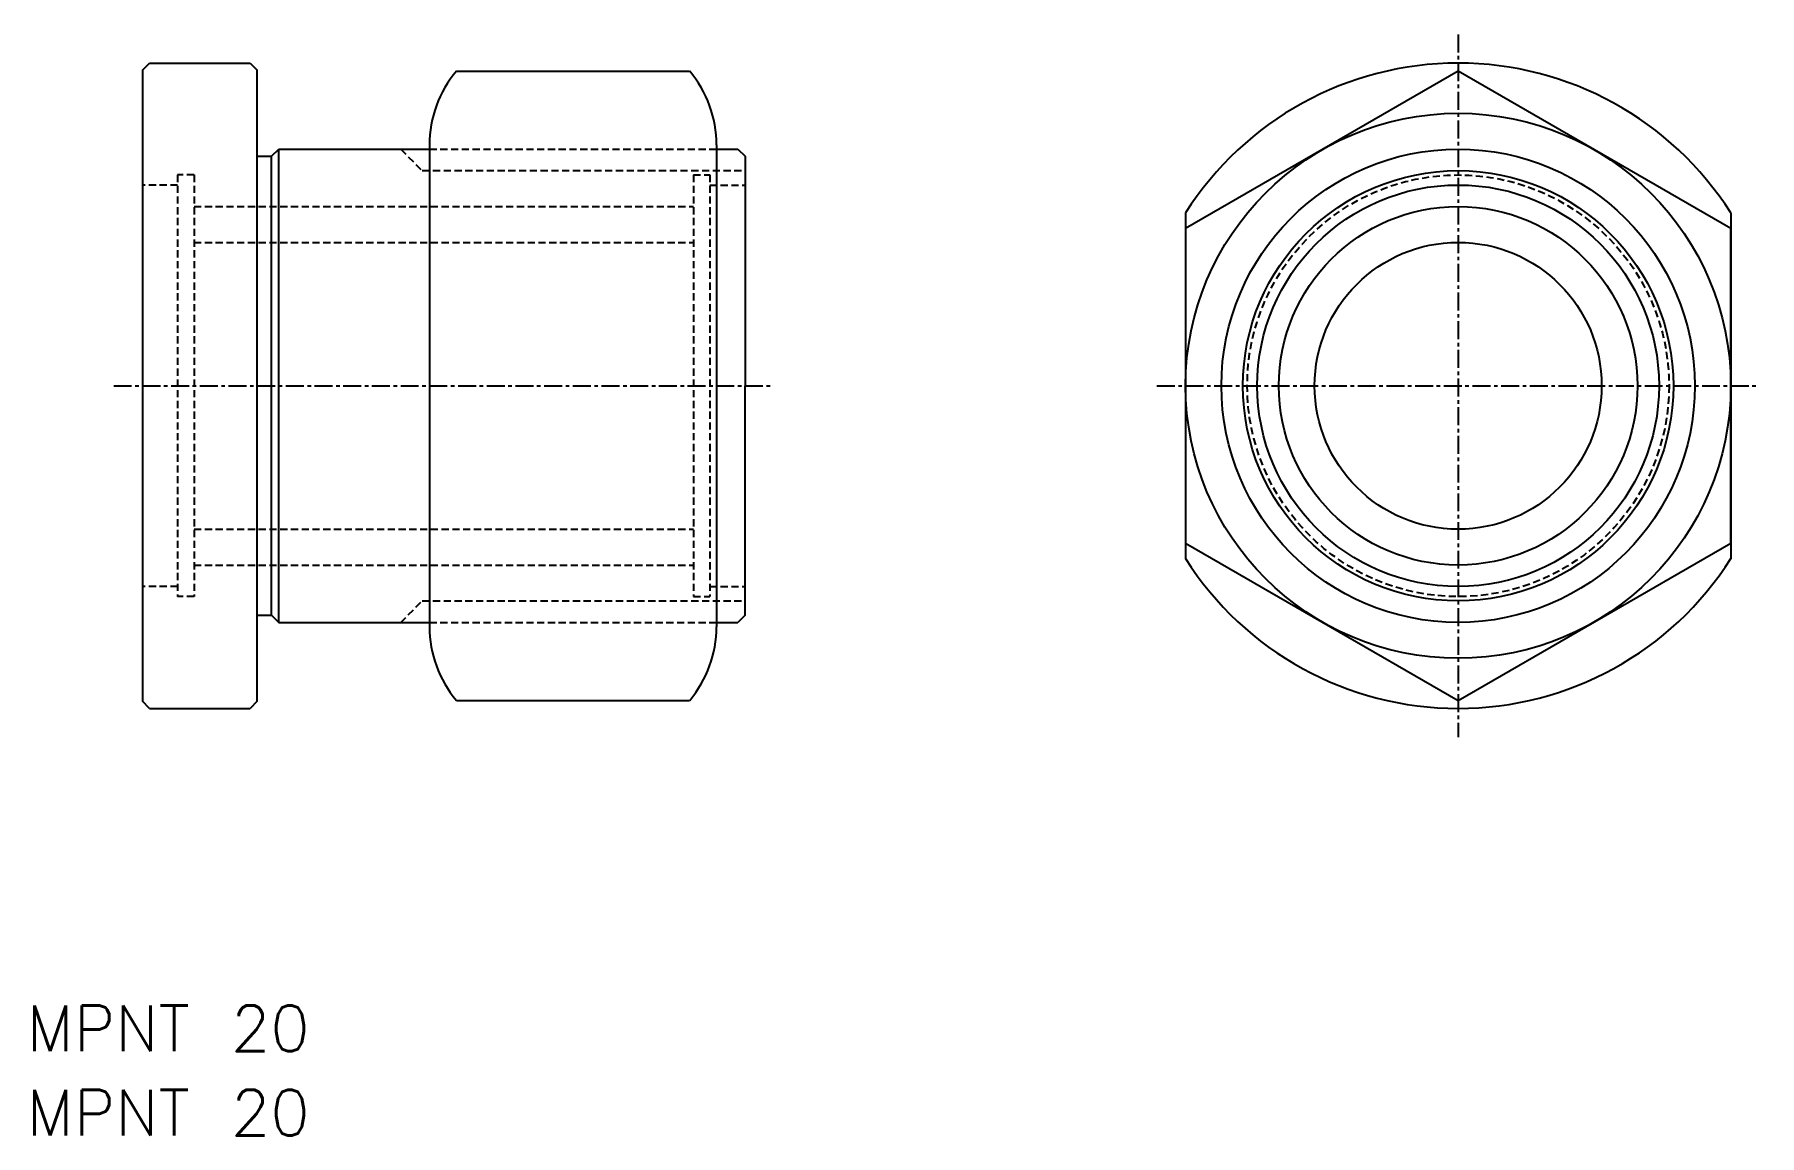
# Model space of a CAD drawing. Extents: x 790 to 910, y -20 to 57.
import ezdxf

# ---------------------------------------------------------------- set-up
doc = ezdxf.new("R2010")
doc.units = 0
doc.linetypes.add('CENTER', pattern=[2, 1.25, -0.25, 0.25, -0.25])
doc.linetypes.add('DASHED', pattern=[0.75, 0.5, -0.25])
doc.layers.get('0').update_dxf_attribs({"linetype": 'CONTINUOUS'})
doc.layers.add('CENTER', color=1, linetype='CENTER')
doc.styles.get("Standard").update_dxf_attribs({"font": 'txt.shx', "bigfont": 'bigfont.shx'})

msp = doc.modelspace()

# ---------------------------------------------------------------- linework, layer by layer
at = {"color": 7, "linetype": 'CONTINUOUS'}
for p, q in [((797.55, 54.69), (798.05, 55.19)), ((797.55, 54.69), (797.55, 10.69)), ((798.05, 55.19), (805.05, 55.19)), ((805.05, 55.19), (805.55, 54.69)), ((805.55, 10.69), (805.55, 54.69)), ((819.43, 54.62), (835.69, 54.62)), ((817.56, 49.49), (817.56, 15.89)), ((837.56, 49.49), (837.56, 15.89)), ((805.55, 48.69), (806.55, 48.69)), ((806.55, 48.69), (807.05, 49.19)), ((806.55, 16.69), (806.55, 48.69)), ((807.05, 49.19), (817.56, 49.19)), ((807.05, 16.19), (807.05, 49.19)), ((837.56, 49.19), (839.05, 49.19)), ((839.05, 49.19), (839.55, 48.69)), ((839.55, 48.69), (839.55, 32.69)), ((870.25, 44.74), (870.25, 20.63)), ((908.25, 44.74), (908.25, 20.63)), ((839.55, 16.69), (839.55, 32.69)), ((805.55, 16.69), (806.55, 16.69)), ((806.55, 16.69), (807.05, 16.19)), ((807.05, 16.19), (817.56, 16.19)), ((837.56, 16.19), (839.05, 16.19)), ((839.55, 16.69), (839.05, 16.19)), ((798.05, 10.19), (797.55, 10.69)), ((798.05, 10.19), (805.05, 10.19)), ((805.55, 10.69), (805.05, 10.19)), ((819.43, 10.75), (835.69, 10.75))]:
    msp.add_line(p, q, dxfattribs=at)
at = {"color": 3, "linetype": 'DASHED'}
for p, q in [((815.55, 49.19), (817.05, 47.69)), ((817.56, 49.19), (837.56, 49.19)), ((801.15, 47.39), (800, 47.39)), ((800, 47.39), (800, 17.99)), ((801.15, 47.39), (801.15, 17.99)), ((817.05, 47.69), (839.55, 47.69)), ((835.95, 47.39), (837.1, 47.39)), ((835.95, 47.39), (835.95, 17.99)), ((837.1, 47.39), (837.1, 17.99)), ((800, 46.69), (797.55, 46.69)), ((837.1, 46.69), (839.55, 46.69)), ((801.15, 45.19), (835.95, 45.19)), ((801.15, 42.69), (835.95, 42.69)), ((801.15, 22.69), (835.95, 22.69)), ((801.15, 20.19), (835.95, 20.19)), ((800, 18.69), (797.55, 18.69)), ((837.1, 18.69), (839.55, 18.69)), ((801.15, 17.99), (800, 17.99)), ((815.55, 16.19), (817.05, 17.69)), ((817.05, 17.69), (839.55, 17.69)), ((835.95, 17.99), (837.1, 17.99)), ((817.56, 16.19), (837.56, 16.19))]:
    msp.add_line(p, q, dxfattribs=at)
at = {"color": 7, "linetype": 'CONTINUOUS'}
msp.add_lwpolyline([(908.25, 43.66), (889.25, 54.62), (870.25, 43.66), (870.25, 21.72), (889.25, 10.75), (908.25, 21.72)], close=True, dxfattribs=at)
for radius in [19, 16.5, 14, 12.5, 10]:
    msp.add_circle((889.25, 32.69), radius, dxfattribs=at)
at = {"color": 3, "linetype": 'CONTINUOUS'}
msp.add_circle((889.25, 32.69), 15, dxfattribs=at)
at = {"color": 3, "linetype": 'DASHED'}
msp.add_circle((889.25, 32.69), 14.7, dxfattribs=at)
at = {"color": 7, "linetype": 'CONTINUOUS'}
for centre, radius, start, end in [((825.56, 49.49), 8, 140.0279, 180), ((829.56, 49.49), 8, 0, 39.9721), ((889.25, 32.69), 22.5, 32.3875, 147.6125), ((889.25, 32.69), 22.5, 212.3875, 327.6125), ((825.56, 15.89), 8, 180, 219.9721), ((829.56, 15.89), 8, 320.0279, 360)]:
    msp.add_arc(centre, radius, start, end, dxfattribs=at)
at = {"layer": 'CENTER', "color": 1, "linetype": 'CENTER'}
for p, q in [((889.25, 57.19), (889.25, 8.19)), ((795.55, 32.69), (841.55, 32.69)), ((868.25, 32.69), (910.25, 32.69))]:
    msp.add_line(p, q, dxfattribs=at)

# ---------------------------------------------------------------- texts
at = {"color": 7, "linetype": 'CONTINUOUS'}
for p in [(789.48, -13.71), (789.48, -19.59)]:
    msp.add_text('MPNT 20', height=3.2, dxfattribs=at).set_placement(p)

doc.saveas('drawing.dxf')
